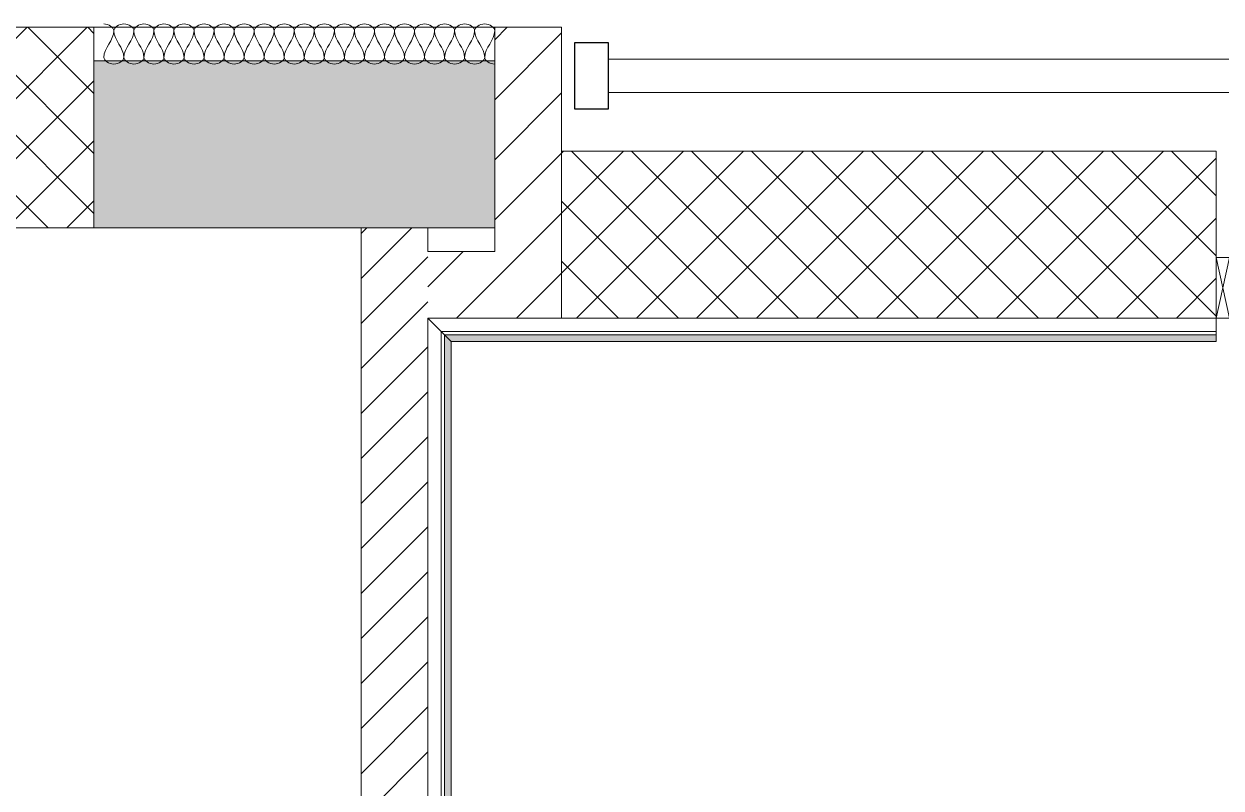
# Model space of a CAD drawing. Header units: millimetres. Extents: x -18512 to 101824, y -95768 to 52898.
# Drawn here: x 59404 to 61195, y -77311 to -76167 of the extents above; entities that cross this region are included whole.
import ezdxf

# ---------------------------------------------------------------- set-up
doc = ezdxf.new("R2010")
doc.units = ezdxf.units.MM
doc.header["$LTSCALE"] = 25
for name, color, linetype, lineweight in [('A-DETL-INSL', 8, 'Continuous', 9), ('A-GLAZ-CWMG', 51, 'Continuous', 9), ('A-WOODEN DOOR FRAM', 9, 'Continuous', 9), ('I-FLR-TILE', 253, 'Continuous', 9), ('I-WALL', 2, 'Continuous', 9), ('S-COLS', 6, 'Continuous', 9)]:
    doc.layers.add(name, color=color, linetype=linetype, lineweight=lineweight)
doc.layers.add('AR WALL HATCH', color=8, linetype='Continuous')
doc.layers.add('HAT', color=8, linetype='Continuous')
pattern_1 = [(37.5, (59229.075, -128347.3092), (-0.16000313, 4.89413237), [0, -3.8608, 0, -4.318, 0, -4.1275]), (7.5, (59229.075, -128347.309), (4.4952328, 7.168251), [0, -2.0828, 0, -3.4798, 0, -1.3335]), (327.5, (59225.951, -128347.3092), (7.9099237, 0.01437185), [0, -1.27, 0, -4.572, 0, -5.969]), (317.5, (59225.951, -128347.309), (7.6355645, 2.2292932), [0, -0.635, 0, -2.9972, 0, -3.429])]
pattern_2 = [(45, (59229.075, -128347.31), (-44.90128, 44.90128), []), (135, (59229.075, -128347.31), (-44.90128, -44.90128), [])]
pattern_3 = [(45, (59229.075, -128347.31), (-44.90128, 44.90128), [])]

# ---------------------------------------------------------------- blocks, each defined once
blk = doc.blocks.new('Rectangular Mullion - 50 x 100mm WOOD-6611278-FIRST FLOOR PLAN')
at = {"layer": 'A-GLAZ-CWMG', "lineweight": 30}
for p, q in [((-50, 50), (0, 50)), ((-50, -50), (-50, 50)), ((0, 50), (0, -50)), ((0, -50), (-50, -50))]:
    blk.add_line(p, q, dxfattribs=at)
blk = doc.blocks.new('Rectangular Mullion - 50 x 50 wood-8689807-FIRST FLOOR PLAN')
at = {"layer": 'A-GLAZ-CWMG'}
for p, q in [((1049.1, -23991.7), (2529.1, -23991.7)), ((2529.1, -24041.7), (1049.1, -24041.7))]:
    blk.add_line(p, q, dxfattribs=at)

msp = doc.modelspace()

# ---------------------------------------------------------------- hatches: boundary and pattern name
at = {"layer": 'AR WALL HATCH', "lineweight": 5}
h = msp.add_hatch(dxfattribs=at)
h.set_pattern_fill('ANSI37', color=256, scale=20, style=0)
h.set_pattern_definition(pattern_2)
h.paths.add_polyline_path([(59508.1, -76172.4), (59508.1, -76208.7), (59508.1, -76222.4), (59508.1, -76472.4), (56268.1, -76472.4), (56268.1, -76222.4), (56268.1, -76202.4), (56268.1, -76172.4), (59505.4, -76172.4)])
h = msp.add_hatch(dxfattribs=at)
h.set_pattern_fill('ANSI31', color=256, scale=20, style=0)
h.set_pattern_definition(pattern_3)
h.paths.add_polyline_path([(60208.1, -76172.4), (60208.1, -76607.6), (60108.1, -76607.6), (60108.1, -76172.4), (60129.1, -76172.4)], flags=0)
h = msp.add_hatch(dxfattribs=at)
h.set_pattern_fill('ANSI37', color=256, scale=20, style=0)
h.set_pattern_definition(pattern_2)
h.paths.add_polyline_path([(61828.1, -76607.6), (61828.1, -76357.6), (61928.1, -76357.6), (61928.1, -76472.4), (62282.4, -76472.4), (62282.4, -76607.6), (62199.5, -76607.6), (62150.9, -76607.6)])
h.paths.add_polyline_path([(61188.1, -76357.6), (61188.1, -76607.6), (60208.1, -76607.6), (60208.1, -76357.6)])
h = msp.add_hatch(dxfattribs=at)
h.set_pattern_fill('ANSI31', color=256, scale=15, style=0)
h.set_pattern_definition([(45, (59229.075, -128347.31), (-33.67596, 33.67596), [])])
h.paths.add_polyline_path([(59908.1, -76472.4), (60008.1, -76472.4), (60008.1, -79447.4), (59908.1, -79447.4), (59908.1, -76492.4)], flags=0)
at = {"layer": 'HAT'}
h = msp.add_hatch(dxfattribs=at)
h.set_pattern_fill('AR-SAND', color=256, scale=0.1, style=0)
h.set_pattern_definition(pattern_1)
h.paths.add_polyline_path([(61188.1, -76632.6), (60033.1, -76632.6), (60043.1, -76642.6), (61188.1, -76642.6)])
h = msp.add_hatch(dxfattribs=at)
h.set_pattern_fill('AR-SAND', color=256, scale=0.1, style=0)
h.set_pattern_definition(pattern_1)
h.paths.add_polyline_path([(60033.1, -76632.6), (60033.1, -79322.4), (60043.1, -79312.4), (60043.1, -76642.6)])
at = {"layer": 'I-WALL'}
h = msp.add_hatch(dxfattribs=at)
h.set_pattern_fill('ANSI31', color=256, scale=20, style=0)
h.set_pattern_definition(pattern_3)
h.paths.add_polyline_path([(60108.1, -76507.6), (60108.1, -76607.6), (60008.1, -76607.6), (60008.1, -76507.6), (60028.1, -76507.6)], flags=0)
at = {"layer": 'S-COLS'}
msp.add_hatch(color=252, dxfattribs=at).paths.add_polyline_path([(60108.1, -76222.4), (60108.1, -76472.4), (59508.1, -76472.4), (59508.1, -76222.4), (59641, -76222.4)], flags=0)

# ---------------------------------------------------------------- linework, layer by layer
at = {"layer": 'A-DETL-INSL', "color": 1}
msp.add_lwpolyline([(60108.1, -76172.4), (59508.1, -76172.4)], dxfattribs=at)
at = {"layer": 'A-DETL-INSL'}
for points in [[(59538.1, -76177.4), (59538.1, -76172.6), (59530.2, -76167.4), (59523.1, -76167.4)], [(59523.1, -76217.4), (59523.1, -76203.6), (59538.1, -76191.1), (59538.1, -76177.4)], [(59568.1, -76177.4), (59568.1, -76172.6), (59553.1, -76162.1), (59538.1, -76172.6), (59538.1, -76177.4)], [(59538.1, -76177.4), (59538.1, -76191.1), (59553.1, -76203.6), (59553.1, -76217.4)], [(59553.1, -76217.4), (59553.1, -76203.6), (59568.1, -76191.1), (59568.1, -76177.4)], [(59598.1, -76177.4), (59598.1, -76172.6), (59583.1, -76162.1), (59568.1, -76172.6), (59568.1, -76177.4)], [(59568.1, -76177.4), (59568.1, -76191.1), (59583.1, -76203.6), (59583.1, -76217.4)], [(59583.1, -76217.4), (59583.1, -76203.6), (59598.1, -76191.1), (59598.1, -76177.4)], [(59628.1, -76177.4), (59628.1, -76172.6), (59613.1, -76162.1), (59598.1, -76172.6), (59598.1, -76177.4)], [(59598.1, -76177.4), (59598.1, -76191.1), (59613.1, -76203.6), (59613.1, -76217.4)], [(59613.1, -76217.4), (59613.1, -76203.6), (59628.1, -76191.1), (59628.1, -76177.4)], [(59658.1, -76177.4), (59658.1, -76172.6), (59643.1, -76162.1), (59628.1, -76172.6), (59628.1, -76177.4)], [(59628.1, -76177.4), (59628.1, -76191.1), (59643.1, -76203.6), (59643.1, -76217.4)], [(59643.1, -76217.4), (59643.1, -76203.6), (59658.1, -76191.1), (59658.1, -76177.4)], [(59688.1, -76177.4), (59688.1, -76172.6), (59673.1, -76162.1), (59658.1, -76172.6), (59658.1, -76177.4)], [(59658.1, -76177.4), (59658.1, -76191.1), (59673.1, -76203.6), (59673.1, -76217.4)], [(59673.1, -76217.4), (59673.1, -76203.6), (59688.1, -76191.1), (59688.1, -76177.4)], [(59718.1, -76177.4), (59718.1, -76172.6), (59703.1, -76162.1), (59688.1, -76172.6), (59688.1, -76177.4)], [(59688.1, -76177.4), (59688.1, -76191.1), (59703.1, -76203.6), (59703.1, -76217.4)], [(59703.1, -76217.4), (59703.1, -76203.6), (59718.1, -76191.1), (59718.1, -76177.4)], [(59748.1, -76177.4), (59748.1, -76172.6), (59733.1, -76162.1), (59718.1, -76172.6), (59718.1, -76177.4)], [(59718.1, -76177.4), (59718.1, -76191.1), (59733.1, -76203.6), (59733.1, -76217.4)], [(59733.1, -76217.4), (59733.1, -76203.6), (59748.1, -76191.1), (59748.1, -76177.4)], [(59778.1, -76177.4), (59778.1, -76172.6), (59763.1, -76162.1), (59748.1, -76172.6), (59748.1, -76177.4)], [(59748.1, -76177.4), (59748.1, -76191.1), (59763.1, -76203.6), (59763.1, -76217.4)], [(59763.1, -76217.4), (59763.1, -76203.6), (59778.1, -76191.1), (59778.1, -76177.4)], [(59808.1, -76177.4), (59808.1, -76172.6), (59793.1, -76162.1), (59778.1, -76172.6), (59778.1, -76177.4)], [(59778.1, -76177.4), (59778.1, -76191.1), (59793.1, -76203.6), (59793.1, -76217.4)], [(59793.1, -76217.4), (59793.1, -76203.6), (59808.1, -76191.1), (59808.1, -76177.4)], [(59838.1, -76177.4), (59838.1, -76172.6), (59823.1, -76162.1), (59808.1, -76172.6), (59808.1, -76177.4)], [(59808.1, -76177.4), (59808.1, -76191.1), (59823.1, -76203.6), (59823.1, -76217.4)], [(59823.1, -76217.4), (59823.1, -76203.6), (59838.1, -76191.1), (59838.1, -76177.4)], [(59868.1, -76177.4), (59868.1, -76172.6), (59853.1, -76162.1), (59838.1, -76172.6), (59838.1, -76177.4)], [(59838.1, -76177.4), (59838.1, -76191.1), (59853.1, -76203.6), (59853.1, -76217.4)], [(59853.1, -76217.4), (59853.1, -76203.6), (59868.1, -76191.1), (59868.1, -76177.4)], [(59898.1, -76177.4), (59898.1, -76172.6), (59883.1, -76162.1), (59868.1, -76172.6), (59868.1, -76177.4)], [(59868.1, -76177.4), (59868.1, -76191.1), (59883.1, -76203.6), (59883.1, -76217.4)], [(59883.1, -76217.4), (59883.1, -76203.6), (59898.1, -76191.1), (59898.1, -76177.4)], [(59928.1, -76177.4), (59928.1, -76172.6), (59913.1, -76162.1), (59898.1, -76172.6), (59898.1, -76177.4)], [(59898.1, -76177.4), (59898.1, -76191.1), (59913.1, -76203.6), (59913.1, -76217.4)], [(59913.1, -76217.4), (59913.1, -76203.6), (59928.1, -76191.1), (59928.1, -76177.4)], [(59958.1, -76177.4), (59958.1, -76172.6), (59943.1, -76162.1), (59928.1, -76172.6), (59928.1, -76177.4)], [(59928.1, -76177.4), (59928.1, -76191.1), (59943.1, -76203.6), (59943.1, -76217.4)], [(59943.1, -76217.4), (59943.1, -76203.6), (59958.1, -76191.1), (59958.1, -76177.4)], [(59988.1, -76177.4), (59988.1, -76172.6), (59973.1, -76162.1), (59958.1, -76172.6), (59958.1, -76177.4)], [(59958.1, -76177.4), (59958.1, -76191.1), (59973.1, -76203.6), (59973.1, -76217.4)], [(59973.1, -76217.4), (59973.1, -76203.6), (59988.1, -76191.1), (59988.1, -76177.4)], [(60018.1, -76177.4), (60018.1, -76172.6), (60003.1, -76162.1), (59988.1, -76172.6), (59988.1, -76177.4)], [(59988.1, -76177.4), (59988.1, -76191.1), (60003.1, -76203.6), (60003.1, -76217.4)], [(60003.1, -76217.4), (60003.1, -76203.6), (60018.1, -76191.1), (60018.1, -76177.4)], [(60048.1, -76177.4), (60048.1, -76172.6), (60033.1, -76162.1), (60018.1, -76172.6), (60018.1, -76177.4)], [(60018.1, -76177.4), (60018.1, -76191.1), (60033.1, -76203.6), (60033.1, -76217.4)], [(60033.1, -76217.4), (60033.1, -76203.6), (60048.1, -76191.1), (60048.1, -76177.4)], [(60078.1, -76177.4), (60078.1, -76172.6), (60063.1, -76162.1), (60048.1, -76172.6), (60048.1, -76177.4)], [(60048.1, -76177.4), (60048.1, -76191.1), (60063.1, -76203.6), (60063.1, -76217.4)], [(60063.1, -76217.4), (60063.1, -76203.6), (60078.1, -76191.1), (60078.1, -76177.4)], [(60108.1, -76177.4), (60108.1, -76172.6), (60093.1, -76162.1), (60078.1, -76172.6), (60078.1, -76177.4)], [(60078.1, -76177.4), (60078.1, -76191.1), (60093.1, -76203.6), (60093.1, -76217.4)], [(60093.1, -76217.4), (60093.1, -76203.6), (60108.1, -76191.1), (60108.1, -76177.4)], [(59553.1, -76217.4), (59553.1, -76222.1), (59538.1, -76232.6), (59523.1, -76222.1), (59523.1, -76217.4)], [(59583.1, -76217.4), (59583.1, -76222.1), (59568.1, -76232.6), (59553.1, -76222.1), (59553.1, -76217.4)], [(59613.1, -76217.4), (59613.1, -76222.1), (59598.1, -76232.6), (59583.1, -76222.1), (59583.1, -76217.4)], [(59643.1, -76217.4), (59643.1, -76222.1), (59628.1, -76232.6), (59613.1, -76222.1), (59613.1, -76217.4)], [(59673.1, -76217.4), (59673.1, -76222.1), (59658.1, -76232.6), (59643.1, -76222.1), (59643.1, -76217.4)], [(59703.1, -76217.4), (59703.1, -76222.1), (59688.1, -76232.6), (59673.1, -76222.1), (59673.1, -76217.4)], [(59733.1, -76217.4), (59733.1, -76222.1), (59718.1, -76232.6), (59703.1, -76222.1), (59703.1, -76217.4)], [(59763.1, -76217.4), (59763.1, -76222.1), (59748.1, -76232.6), (59733.1, -76222.1), (59733.1, -76217.4)], [(59793.1, -76217.4), (59793.1, -76222.1), (59778.1, -76232.6), (59763.1, -76222.1), (59763.1, -76217.4)], [(59823.1, -76217.4), (59823.1, -76222.1), (59808.1, -76232.6), (59793.1, -76222.1), (59793.1, -76217.4)], [(59853.1, -76217.4), (59853.1, -76222.1), (59838.1, -76232.6), (59823.1, -76222.1), (59823.1, -76217.4)], [(59883.1, -76217.4), (59883.1, -76222.1), (59868.1, -76232.6), (59853.1, -76222.1), (59853.1, -76217.4)], [(59913.1, -76217.4), (59913.1, -76222.1), (59898.1, -76232.6), (59883.1, -76222.1), (59883.1, -76217.4)], [(59943.1, -76217.4), (59943.1, -76222.1), (59928.1, -76232.6), (59913.1, -76222.1), (59913.1, -76217.4)], [(59973.1, -76217.4), (59973.1, -76222.1), (59958.1, -76232.6), (59943.1, -76222.1), (59943.1, -76217.4)], [(60003.1, -76217.4), (60003.1, -76222.1), (59988.1, -76232.6), (59973.1, -76222.1), (59973.1, -76217.4)], [(60033.1, -76217.4), (60033.1, -76222.1), (60018.1, -76232.6), (60003.1, -76222.1), (60003.1, -76217.4)], [(60063.1, -76217.4), (60063.1, -76222.1), (60048.1, -76232.6), (60033.1, -76222.1), (60033.1, -76217.4)], [(60093.1, -76217.4), (60093.1, -76222.1), (60078.1, -76232.6), (60063.1, -76222.1), (60063.1, -76217.4)], [(60108.1, -76227.4), (60100.6, -76227.4), (60093.1, -76222.1), (60093.1, -76217.4)]]:
    msp.add_open_spline(points, degree=3, dxfattribs=at)
at = {"layer": 'A-WOODEN DOOR FRAM', "color": 252}
msp.add_lwpolyline([(61208.1, -76607.6), (61188.1, -76607.6), (61188.1, -76516.8), (61208.1, -76516.8)], close=True, dxfattribs=at)
for points in [[(61188.1, -76607.6), (61208.1, -76516.8)], [(61188.1, -76516.8), (61208.1, -76607.6)]]:
    msp.add_lwpolyline(points, dxfattribs=at)
at = {"layer": 'I-FLR-TILE', "lineweight": 13}
for points in [[(61188.1, -76607.6), (60008.1, -76607.6), (60028.1, -76627.6), (61188.1, -76627.6)], [(60008.1, -76607.6), (60008.1, -79347.4), (60028.1, -79327.4), (60028.1, -76627.6)], [(61188.1, -76627.6), (60028.1, -76627.6), (60033.1, -76632.6), (61188.1, -76632.6)], [(60028.1, -76627.6), (60028.1, -79327.4), (60033.1, -79322.4), (60033.1, -76632.6)], [(61188.1, -76632.6), (60033.1, -76632.6), (60043.1, -76642.6), (61188.1, -76642.6)], [(60033.1, -76632.6), (60033.1, -79322.4), (60043.1, -79312.4), (60043.1, -76642.6)]]:
    msp.add_lwpolyline(points, close=True, dxfattribs=at)
at = {"layer": 'I-WALL'}
for p, q in [((56268.1, -76172.4), (59508.1, -76172.4)), ((60108.1, -76172.4), (60208.1, -76172.4)), ((60108.1, -76172.4), (60108.1, -76507.6)), ((60208.1, -76172.4), (60208.1, -76607.6)), ((60208.1, -76357.6), (61188.1, -76357.6)), ((61188.1, -76357.6), (61188.1, -76607.6)), ((55568.1, -76472.4), (60108.1, -76472.4)), ((59908.1, -76472.4), (59908.1, -79447.4)), ((60008.1, -76472.4), (60008.1, -76507.6)), ((60008.1, -76507.6), (60108.1, -76507.6)), ((60008.1, -76607.6), (61188.1, -76607.6)), ((60008.1, -76607.6), (60008.1, -76627.6)), ((60008.1, -76627.6), (60008.1, -79347.4))]:
    msp.add_line(p, q, dxfattribs=at)
msp.add_lwpolyline([(59508.1, -76472.4), (59508.1, -76172.4)], dxfattribs=at)
at = {"layer": 'S-COLS', "color": 8}
for p, q in [((59508.1, -76472.4), (59508.1, -76222.4)), ((59508.1, -76222.4), (60108.1, -76222.4)), ((60108.1, -76222.4), (60108.1, -76472.4)), ((60108.1, -76472.4), (59508.1, -76472.4))]:
    msp.add_line(p, q, dxfattribs=at)

# ---------------------------------------------------------------- block references
at = {"layer": 'A-GLAZ-CWMG', "extrusion": (0, 0, -1), "xscale": -1, "rotation": 180}
msp.add_blockref('Rectangular Mullion - 50 x 100mm WOOD-6611278-FIRST FLOOR PLAN', (-60228.1, -76245), dxfattribs=at)
at = {"layer": 'A-GLAZ-CWMG', "xscale": -1, "rotation": 180}
msp.add_blockref('Rectangular Mullion - 50 x 50 wood-8689807-FIRST FLOOR PLAN', (59229.1, -100261.6), dxfattribs=at)

doc.saveas('drawing.dxf')
